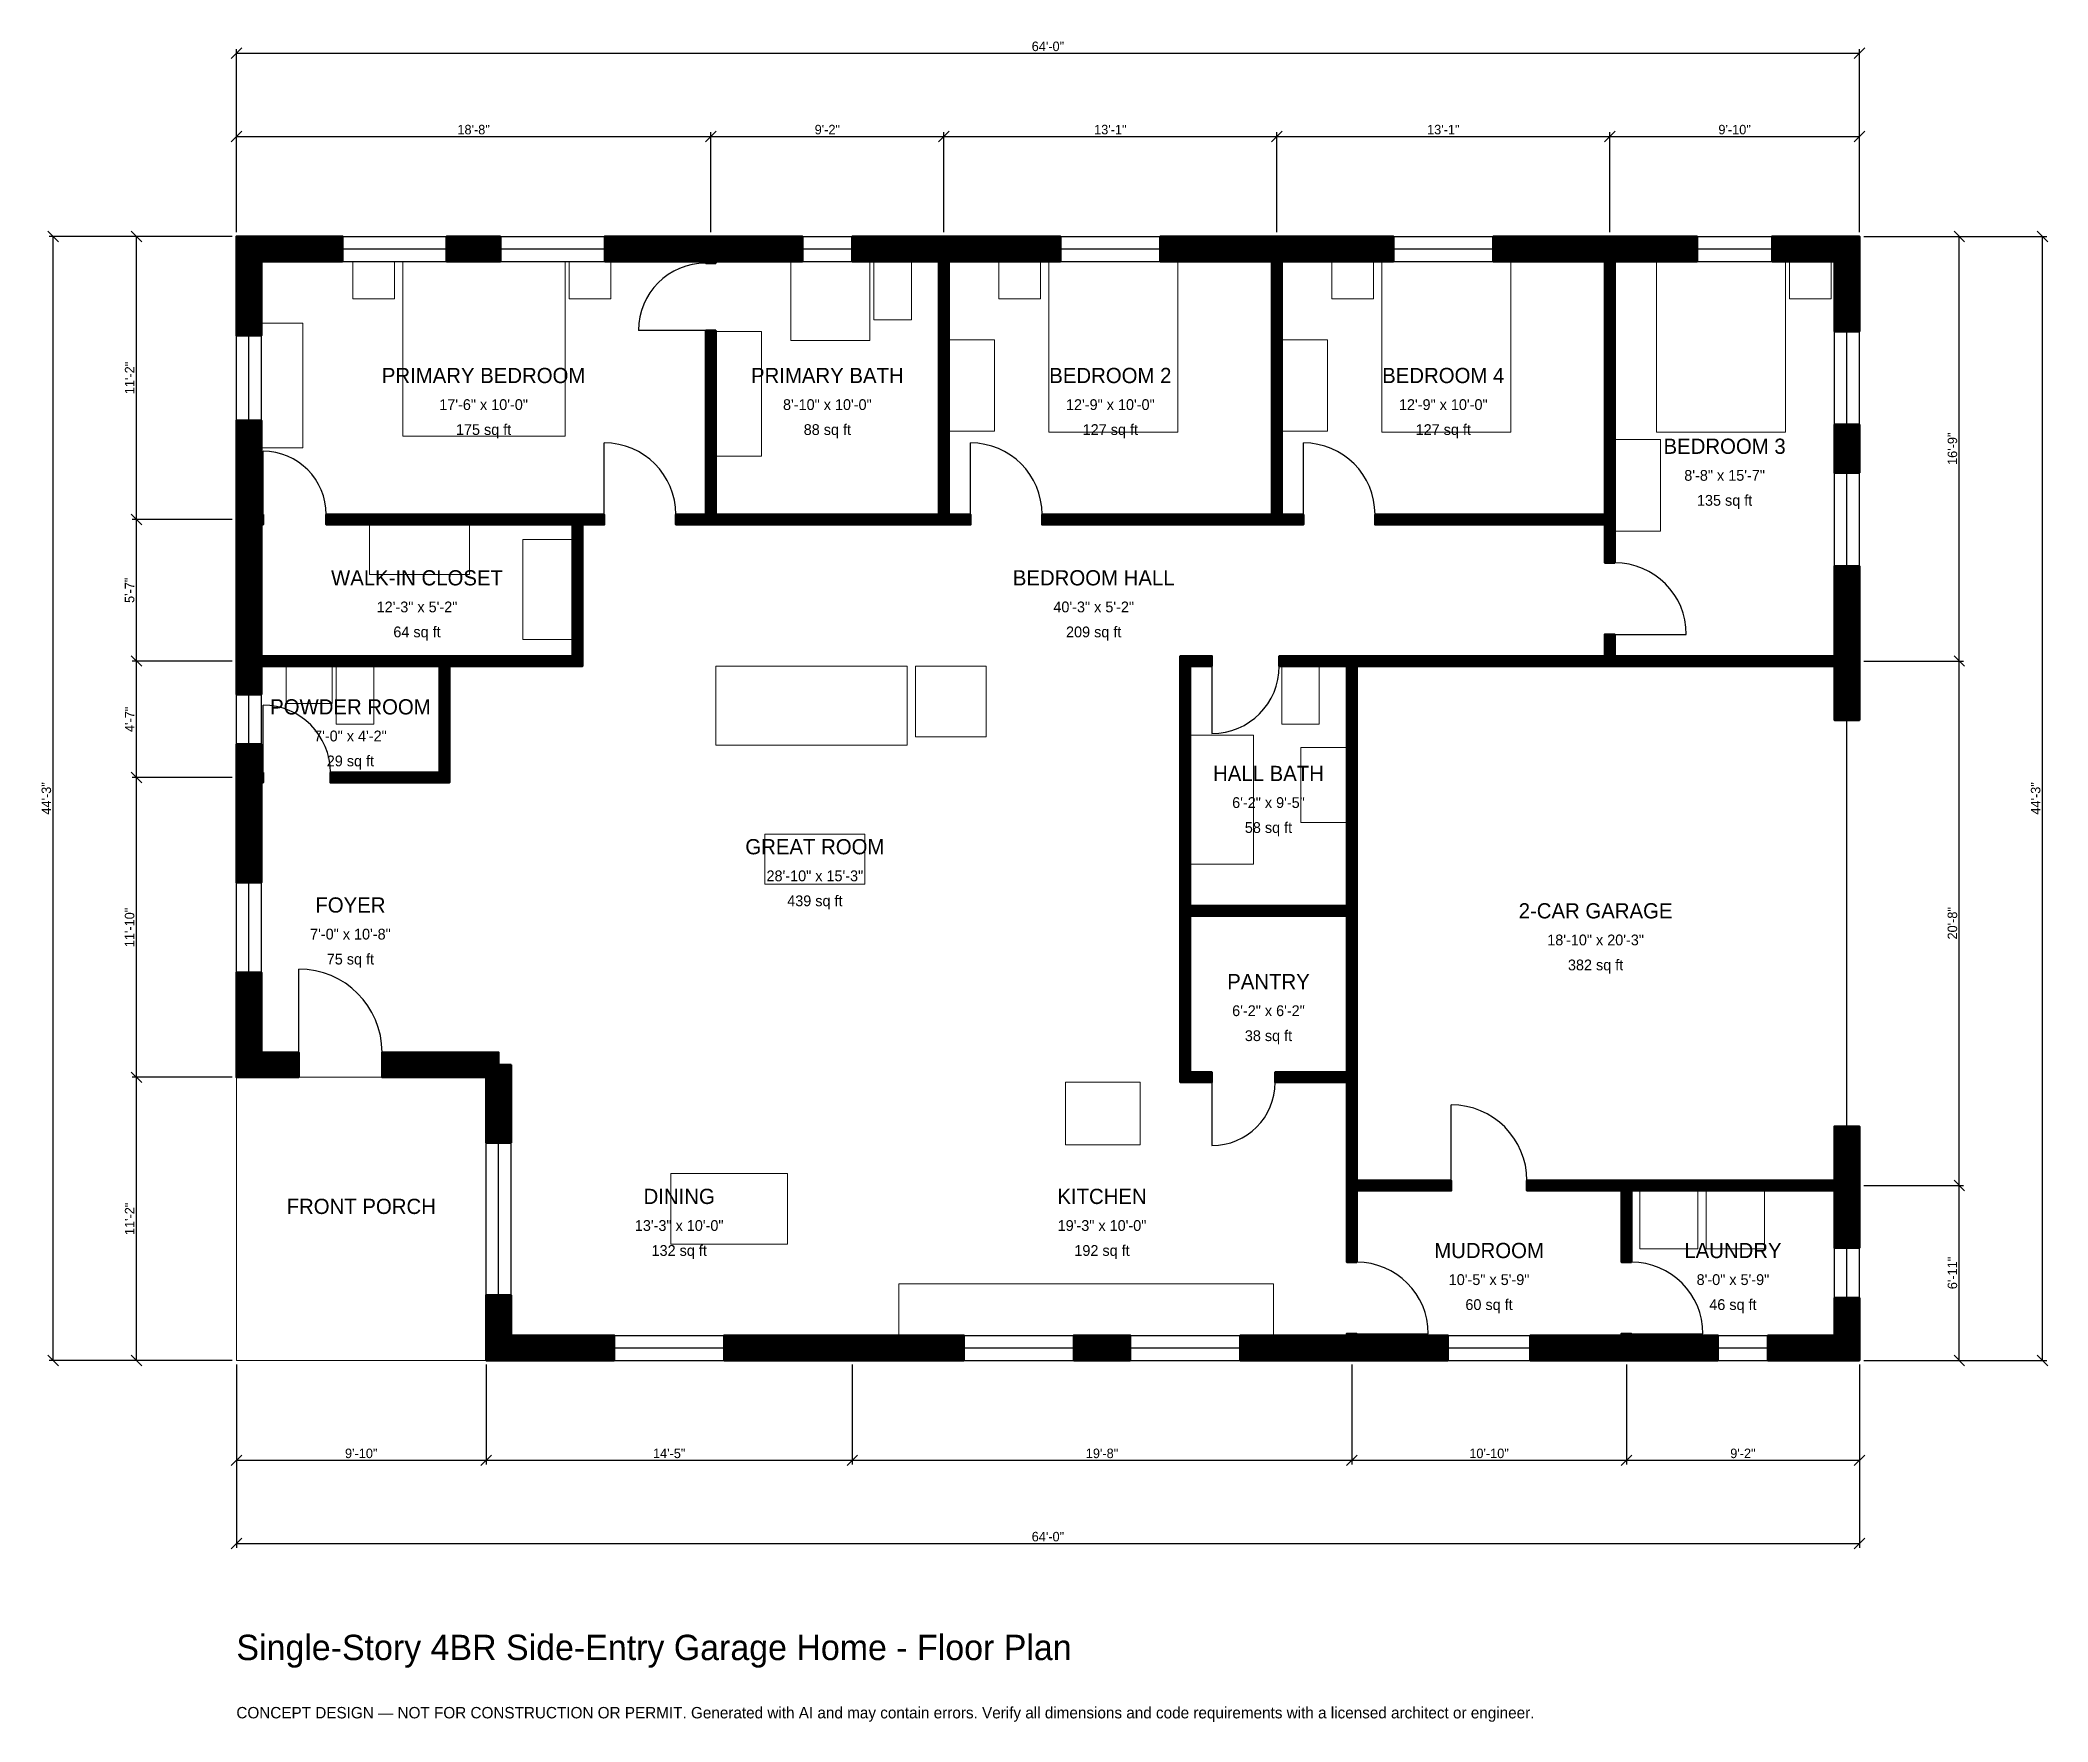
# Model space of a CAD drawing. Header units: inches. Extents: x -93 to 857, y -171 to 624.
import ezdxf
from ezdxf.enums import TextEntityAlignment as Align

# ---------------------------------------------------------------- set-up
doc = ezdxf.new("R2010")
doc.units = ezdxf.units.IN
doc.header["$MEASUREMENT"] = 0
doc.linetypes.add('DASHED', pattern=[0.6, 0.5, -0.1])
for name, color, linetype, lineweight in [('A-ANNO-DIMS', 1, 'Continuous', 13), ('A-ANNO-TEXT', 7, 'Continuous', 18), ('A-AREA-IDEN', 7, 'Continuous', 18), ('A-DOOR', 2, 'Continuous', 25), ('A-FLOR-FIXT', 9, 'Continuous', 13), ('A-FURN', 9, 'Continuous', 13), ('A-GLAZ', 4, 'Continuous', 25), ('A-SITE-PAVE', 8, 'Continuous', 13), ('A-WALL', 7, 'Continuous', 50), ('A-WALL-PATT', 8, 'Continuous', 13)]:
    doc.layers.add(name, color=color, linetype=linetype, lineweight=lineweight)
doc.dimstyles.new('PLAN', dxfattribs={"dimtxt": 4.5, "dimasz": 3, "dimexe": 2, "dimexo": 2, "dimgap": 1, "dimtad": 1, "dimdec": 0, "dimlunit": 4, "dimtsz": 2.5, "dimcen": 2.5, "dimclrd": 1, "dimclre": 1, "dimazin": 3, "dimtfac": 1, "dimtmove": 0, "dimatfit": 3})

msp = doc.modelspace()

# ---------------------------------------------------------------- hatches: boundary and pattern name
at = {"layer": 'A-WALL-PATT'}
h = msp.add_hatch(dxfattribs=at)
h.set_pattern_fill('ANSI31', color=8, scale=0.8)
h.paths.add_polyline_path([(118.1102, 0), (118.1102, 11.811), (118.1102, 11.811), (118.1102, 30.9055), (129.9213, 30.9055), (129.9213, 11.811), (178.7402, 11.811), (178.7402, 0), (129.9213, 0), (129.9213, 0), (118.1102, 0), (118.1102, 0), (118.1102, 0)])
h.paths.add_polyline_path([(118.1102, 133.8583), (104.3307, 133.8583), (92.5197, 133.8583), (68.8976, 133.8583), (68.8976, 145.6693), (92.5197, 145.6693), (104.3307, 145.6693), (124.0157, 145.6693), (124.0157, 139.7638), (129.9213, 139.7638), (129.9213, 102.9528), (118.1102, 102.9528), (118.1102, 133.8583)])
h.paths.add_polyline_path([(11.811, 133.8583), (11.811, 133.8582), (0, 133.8582), (0, 133.8583), (0, 133.8583), (0, 145.6693), (0, 145.6693), (0, 183.4646), (11.811, 183.4646), (11.811, 145.6693), (29.5276, 145.6693), (29.5276, 133.8583), (11.811, 133.8583)])
h.paths.add_polyline_path([(0, 269.685), (0, 273.2283), (0, 273.2283), (0, 277.9528), (0, 277.9528), (0, 281.4961), (0, 291.3386), (11.811, 291.3386), (11.811, 281.4961), (11.811, 277.9528), (12.5984, 277.9528), (12.5984, 273.2283), (11.811, 273.2283), (11.811, 269.685), (11.811, 225.9843), (0, 225.9843), (0, 269.685)])
h.paths.add_polyline_path([(0, 324.8031), (0, 328.3465), (0, 328.3465), (0, 333.0709), (0, 333.0709), (0, 336.6142), (0, 391.7323), (0, 395.2756), (0, 395.2756), (0, 400), (0, 400), (0, 403.5433), (0, 444.4882), (11.811, 444.4882), (11.811, 403.5433), (11.811, 400), (12.5984, 400), (12.5984, 395.2756), (11.811, 395.2756), (11.811, 391.7323), (11.811, 336.6142), (11.811, 333.0709), (96.063, 333.0709), (100.7874, 333.0709), (159.0551, 333.0709), (159.0551, 395.2756), (42.5197, 395.2756), (42.5197, 400), (159.0551, 400), (163.7795, 400), (174.0157, 400), (174.0157, 395.2756), (163.7795, 395.2756), (163.7795, 333.0709), (163.7795, 328.3465), (159.0551, 328.3465), (100.7874, 328.3465), (100.7874, 277.9528), (100.7874, 273.2283), (96.063, 273.2283), (44.4882, 273.2283), (44.4882, 277.9528), (96.063, 277.9528), (96.063, 328.3465), (11.811, 328.3465), (11.811, 324.8031), (11.811, 314.9606), (0, 314.9606), (0, 324.8031)])
h.paths.add_polyline_path([(0, 519.685), (0, 519.685), (0, 531.4961), (0, 531.4961), (0, 531.4961), (11.811, 531.4961), (11.811, 531.4961), (50.1969, 531.4961), (50.1969, 519.685), (11.811, 519.685), (11.811, 484.6457), (0, 484.6457), (0, 519.685)])
h.paths.add_polyline_path([(125, 531.4961), (125, 519.685), (99.4094, 519.685), (99.4094, 531.4961), (125, 531.4961)])
h.paths.add_polyline_path([(218.5039, 531.4961), (222.0472, 531.4961), (222.0472, 531.4961), (226.7717, 531.4961), (226.7717, 531.4961), (230.315, 531.4961), (267.7165, 531.4961), (267.7165, 519.685), (230.315, 519.685), (226.7717, 519.685), (226.7717, 518.8976), (222.0472, 518.8976), (222.0472, 519.685), (218.5039, 519.685), (174.2126, 519.685), (174.2126, 531.4961), (218.5039, 531.4961)])
h.paths.add_polyline_path([(328.7402, 531.4961), (332.2835, 531.4961), (332.2835, 531.4961), (337.0079, 531.4961), (337.0079, 531.4961), (340.5512, 531.4961), (389.7638, 531.4961), (389.7638, 519.685), (340.5512, 519.685), (337.0079, 519.685), (337.0079, 400), (347.2441, 400), (347.2441, 395.2756), (337.0079, 395.2756), (332.2835, 395.2756), (226.7717, 395.2756), (222.0472, 395.2756), (207.874, 395.2756), (207.874, 400), (222.0472, 400), (222.0472, 487.0079), (226.7717, 487.0079), (226.7717, 400), (332.2835, 400), (332.2835, 519.685), (328.7402, 519.685), (291.3386, 519.685), (291.3386, 531.4961), (328.7402, 531.4961)])
h.paths.add_polyline_path([(486.2205, 531.4961), (489.7638, 531.4961), (489.7638, 531.4961), (494.4882, 531.4961), (494.4882, 531.4961), (498.0315, 531.4961), (547.2441, 531.4961), (547.2441, 519.685), (498.0315, 519.685), (494.4882, 519.685), (494.4882, 400), (504.7244, 400), (504.7244, 395.2756), (494.4882, 395.2756), (489.7638, 395.2756), (381.1024, 395.2756), (381.1024, 400), (489.7638, 400), (489.7638, 519.685), (486.2205, 519.685), (437.0079, 519.685), (437.0079, 531.4961), (486.2205, 531.4961)])
h.paths.add_polyline_path([(643.7008, 531.4961), (647.2441, 531.4961), (647.2441, 531.4961), (651.9685, 531.4961), (651.9685, 531.4961), (655.5118, 531.4961), (690.9449, 531.4961), (690.9449, 519.685), (655.5118, 519.685), (651.9685, 519.685), (651.9685, 400), (651.9685, 395.2756), (651.9685, 377.1654), (647.2441, 377.1654), (647.2441, 395.2756), (538.5827, 395.2756), (538.5827, 400), (647.2441, 400), (647.2441, 519.685), (643.7008, 519.685), (594.4882, 519.685), (594.4882, 531.4961), (643.7008, 531.4961)])
h.paths.add_polyline_path([(755.9055, 531.4961), (755.9055, 531.4961), (767.7165, 531.4961), (767.7165, 531.4961), (767.7166, 531.4961), (767.7166, 519.685), (767.7165, 519.685), (767.7165, 486.6142), (755.9055, 486.6142), (755.9055, 519.685), (726.378, 519.685), (726.378, 531.4961), (755.9055, 531.4961)])
h.paths.add_polyline_path([(767.7165, 419.685), (755.9055, 419.685), (755.9055, 442.5197), (767.7165, 442.5197), (767.7165, 419.685)])
h.paths.add_polyline_path([(767.7165, 336.6142), (767.7165, 333.0709), (767.7166, 333.0709), (767.7166, 328.3465), (767.7165, 328.3465), (767.7165, 324.8031), (767.7165, 302.7559), (755.9055, 302.7559), (755.9055, 324.8031), (755.9055, 328.3465), (651.9685, 328.3465), (647.2441, 328.3465), (529.9213, 328.3465), (529.9213, 214.9606), (529.9213, 210.2362), (529.9213, 136.2205), (529.9213, 131.4961), (529.9213, 85.0394), (574.6063, 85.0394), (574.6063, 80.315), (529.9213, 80.315), (529.9213, 46.4567), (525.1968, 46.4567), (525.1968, 80.315), (525.1968, 85.0394), (525.1968, 131.4961), (491.3386, 131.4961), (491.3386, 136.2205), (525.1968, 136.2205), (525.1968, 210.2362), (451.1811, 210.2362), (451.1811, 136.2205), (461.4173, 136.2205), (461.4173, 131.4961), (451.1811, 131.4961), (446.4567, 131.4961), (446.4567, 136.2205), (446.4567, 210.2362), (446.4567, 214.9606), (446.4567, 328.3465), (446.4567, 333.0709), (451.1811, 333.0709), (461.4173, 333.0709), (461.4173, 328.3465), (451.1811, 328.3465), (451.1811, 214.9606), (525.1968, 214.9606), (525.1968, 328.3465), (493.3071, 328.3465), (493.3071, 333.0709), (525.1968, 333.0709), (529.9213, 333.0709), (647.2441, 333.0709), (647.2441, 343.3071), (651.9685, 343.3071), (651.9685, 333.0709), (755.9055, 333.0709), (755.9055, 336.6142), (755.9055, 375.5906), (767.7165, 375.5906), (767.7165, 336.6142)])
h.paths.add_polyline_path([(767.7165, 88.5827), (767.7165, 85.0394), (767.7166, 85.0394), (767.7166, 80.315), (767.7165, 80.315), (767.7165, 76.7717), (767.7165, 53.1496), (755.9055, 53.1496), (755.9055, 76.7717), (755.9055, 80.315), (659.8425, 80.315), (659.8425, 46.4567), (655.1181, 46.4567), (655.1181, 80.315), (610.4331, 80.315), (610.4331, 85.0394), (655.1181, 85.0394), (659.8425, 85.0394), (755.9055, 85.0394), (755.9055, 88.5827), (755.9055, 110.6299), (767.7165, 110.6299), (767.7165, 88.5827)])
h.paths.add_polyline_path([(767.7165, 11.811), (767.7166, 11.811), (767.7166, 0), (767.7165, 0), (767.7165, 0), (755.9055, 0), (755.9055, 0), (724.4094, 0), (724.4094, 11.811), (755.9055, 11.811), (755.9055, 29.5276), (767.7165, 29.5276), (767.7165, 11.811)])
h.paths.add_polyline_path([(663.3858, 0), (659.8425, 0), (659.8425, 0), (655.1181, 0), (655.1181, 0), (651.5748, 0), (612.0079, 0), (612.0079, 11.811), (651.5748, 11.811), (655.1181, 11.811), (655.1181, 12.5984), (659.8425, 12.5984), (659.8425, 11.811), (663.3858, 11.811), (700.7874, 11.811), (700.7874, 0), (663.3858, 0)])
h.paths.add_polyline_path([(533.4646, 0), (529.9213, 0), (529.9213, 0), (525.1968, 0), (525.1968, 0), (521.6535, 0), (474.8031, 0), (474.8031, 11.811), (521.6535, 11.811), (525.1968, 11.811), (525.1968, 12.5984), (529.9213, 12.5984), (529.9213, 11.811), (533.4646, 11.811), (573.0315, 11.811), (573.0315, 0), (533.4646, 0)])
h.paths.add_polyline_path([(396.063, 0), (396.063, 11.811), (422.8346, 11.811), (422.8346, 0), (396.063, 0)])
h.paths.add_polyline_path([(297.2441, 0), (285.4331, 0), (230.7087, 0), (230.7087, 11.811), (285.4331, 11.811), (297.2441, 11.811), (344.0945, 11.811), (344.0945, 0), (297.2441, 0)])

# ---------------------------------------------------------------- linework, layer by layer
at = {"layer": 'A-DOOR'}
for p, q in [((222.0472, 487.0079), (190.1575, 487.0079)), ((12.5984, 400), (12.5984, 429.9213)), ((174.0157, 400), (174.0157, 433.8583)), ((347.2441, 400), (347.2441, 433.8583)), ((504.7244, 400), (504.7244, 433.8583)), ((651.9685, 343.3071), (685.8268, 343.3071)), ((461.4173, 328.3465), (461.4173, 296.4567)), ((12.5984, 277.9528), (12.5984, 309.8425)), ((29.5276, 145.6693), (29.5276, 185.0394)), ((461.4173, 131.4961), (461.4173, 101.5748)), ((574.6063, 85.0394), (574.6063, 120.8661)), ((529.9213, 12.5984), (563.7795, 12.5984)), ((659.8425, 12.5984), (693.7008, 12.5984))]:
    msp.add_line(p, q, dxfattribs=at)
at = {"layer": 'A-DOOR', "linetype": 'DASHED'}
msp.add_line((761.811, 110.6299), (761.811, 302.7559), dxfattribs=at)
at = {"layer": 'A-DOOR'}
for centre, radius, start, end in [((222.0472, 487.0079), 31.8898, 90, 180), ((12.5984, 400), 29.9213, 0, 90), ((174.0157, 400), 33.8583, 0, 90), ((347.2441, 400), 33.8583, 0, 90), ((504.7244, 400), 33.8583, 0, 90), ((651.9685, 343.3071), 33.8583, 0, 90), ((461.4173, 328.3465), 31.8898, 270, 360), ((12.5984, 277.9528), 31.8898, 0, 90), ((29.5276, 145.6693), 39.3701, 0, 90), ((461.4173, 131.4961), 29.9213, 270, 360), ((574.6063, 85.0394), 35.8268, 0, 90), ((529.9213, 12.5984), 33.8583, 0, 90), ((659.8425, 12.5984), 33.8583, 0, 90)]:
    msp.add_arc(centre, radius, start, end, dxfattribs=at)
at = {"layer": 'A-FLOR-FIXT'}
for points in [[(262.2047, 482.2835), (299.6063, 482.2835), (299.6063, 519.685), (262.2047, 519.685)], [(301.5748, 492.126), (319.2913, 492.126), (319.2913, 519.685), (301.5748, 519.685)], [(226.7717, 427.5591), (248.4252, 427.5591), (248.4252, 486.6142), (226.7717, 486.6142)], [(23.622, 310.6299), (45.2756, 310.6299), (45.2756, 328.3465), (23.622, 328.3465)], [(47.2441, 300.7874), (64.9606, 300.7874), (64.9606, 328.3465), (47.2441, 328.3465)], [(494.4882, 300.7874), (512.2047, 300.7874), (512.2047, 328.3465), (494.4882, 328.3465)], [(451.1811, 234.6457), (481.1024, 234.6457), (481.1024, 295.6693), (451.1811, 295.6693)], [(503.5433, 254.3307), (525.1968, 254.3307), (525.1968, 289.7638), (503.5433, 289.7638)], [(313.3858, 11.811), (490.5512, 11.811), (490.5512, 36.2205), (313.3858, 36.2205)]]:
    msp.add_lwpolyline(points, close=True, dxfattribs=at)
at = {"layer": 'A-FURN'}
for points in [[(55.1181, 501.9685), (74.8031, 501.9685), (74.8031, 519.685), (55.1181, 519.685)], [(78.7402, 437.0079), (155.5118, 437.0079), (155.5118, 519.685), (78.7402, 519.685)], [(157.4803, 501.9685), (177.1654, 501.9685), (177.1654, 519.685), (157.4803, 519.685)], [(360.6299, 501.9685), (380.315, 501.9685), (380.315, 519.685), (360.6299, 519.685)], [(384.252, 438.9764), (445.2756, 438.9764), (445.2756, 519.685), (384.252, 519.685)], [(518.1102, 501.9685), (537.7953, 501.9685), (537.7953, 519.685), (518.1102, 519.685)], [(541.7323, 438.9764), (602.7559, 438.9764), (602.7559, 519.685), (541.7323, 519.685)], [(671.6535, 438.9764), (732.6772, 438.9764), (732.6772, 519.685), (671.6535, 519.685)], [(734.6457, 501.9685), (754.3307, 501.9685), (754.3307, 519.685), (734.6457, 519.685)], [(11.811, 431.4961), (31.4961, 431.4961), (31.4961, 490.5512), (11.811, 490.5512)], [(337.0079, 439.3701), (358.6614, 439.3701), (358.6614, 482.6772), (337.0079, 482.6772)], [(494.4882, 439.3701), (516.1417, 439.3701), (516.1417, 482.6772), (494.4882, 482.6772)], [(651.9685, 392.126), (673.622, 392.126), (673.622, 435.4331), (651.9685, 435.4331)], [(62.9921, 371.6535), (110.2362, 371.6535), (110.2362, 395.2756), (62.9921, 395.2756)], [(135.4331, 340.9449), (159.0551, 340.9449), (159.0551, 388.189), (135.4331, 388.189)], [(226.7717, 290.9449), (317.3228, 290.9449), (317.3228, 328.3465), (226.7717, 328.3465)], [(321.2598, 294.8819), (354.7244, 294.8819), (354.7244, 328.3465), (321.2598, 328.3465)], [(250, 225.1969), (297.2441, 225.1969), (297.2441, 248.8189), (250, 248.8189)], [(392.126, 101.9685), (427.5591, 101.9685), (427.5591, 131.4961), (392.126, 131.4961)], [(205.5118, 54.9213), (260.6299, 54.9213), (260.6299, 88.3858), (205.5118, 88.3858)], [(663.7795, 52.7559), (691.3386, 52.7559), (691.3386, 80.315), (663.7795, 80.315)], [(695.2756, 52.7559), (722.8346, 52.7559), (722.8346, 80.315), (695.2756, 80.315)]]:
    msp.add_lwpolyline(points, close=True, dxfattribs=at)
at = {"layer": 'A-GLAZ'}
for p, q in [((50.1969, 531.4961), (99.4094, 531.4961)), ((50.1969, 525.5906), (99.4094, 525.5906)), ((125, 531.4961), (174.2126, 531.4961)), ((125, 525.5906), (174.2126, 525.5906)), ((267.7165, 531.4961), (291.3386, 531.4961)), ((267.7165, 525.5906), (291.3386, 525.5906)), ((389.7638, 531.4961), (437.0079, 531.4961)), ((389.7638, 525.5906), (437.0079, 525.5906)), ((547.2441, 531.4961), (594.4882, 531.4961)), ((547.2441, 525.5906), (594.4882, 525.5906)), ((690.9449, 531.4961), (726.378, 531.4961)), ((690.9449, 525.5906), (726.378, 525.5906)), ((50.1969, 519.685), (99.4094, 519.685)), ((125, 519.685), (174.2126, 519.685)), ((267.7165, 519.685), (291.3386, 519.685)), ((389.7638, 519.685), (437.0079, 519.685)), ((547.2441, 519.685), (594.4882, 519.685)), ((690.9449, 519.685), (726.378, 519.685)), ((0, 444.4882), (0, 484.6457)), ((5.9055, 444.4882), (5.9055, 484.6457)), ((11.811, 444.4882), (11.811, 484.6457)), ((755.9055, 442.5197), (755.9055, 486.6142)), ((761.811, 442.5197), (761.811, 486.6142)), ((767.7165, 442.5197), (767.7165, 486.6142)), ((755.9055, 375.5906), (755.9055, 419.685)), ((761.811, 375.5906), (761.811, 419.685)), ((767.7165, 375.5906), (767.7165, 419.685)), ((0, 291.3386), (0, 314.9606)), ((5.9055, 291.3386), (5.9055, 314.9606)), ((11.811, 291.3386), (11.811, 314.9606)), ((0, 183.4646), (0, 225.9843)), ((5.9055, 183.4646), (5.9055, 225.9843)), ((11.811, 183.4646), (11.811, 225.9843)), ((118.1102, 30.9055), (118.1102, 102.9528)), ((124.0157, 30.9055), (124.0157, 102.9528)), ((129.9213, 30.9055), (129.9213, 102.9528)), ((755.9055, 29.5276), (755.9055, 53.1496)), ((761.811, 29.5276), (761.811, 53.1496)), ((767.7165, 29.5276), (767.7165, 53.1496)), ((178.7402, 11.811), (230.7087, 11.811)), ((344.0945, 11.811), (396.063, 11.811)), ((422.8346, 11.811), (474.8031, 11.811)), ((573.0315, 11.811), (612.0079, 11.811)), ((700.7874, 11.811), (724.4094, 11.811)), ((178.7402, 5.9055), (230.7087, 5.9055)), ((178.7402, 0), (230.7087, 0)), ((344.0945, 5.9055), (396.063, 5.9055)), ((344.0945, 0), (396.063, 0)), ((422.8346, 5.9055), (474.8031, 5.9055)), ((422.8346, 0), (474.8031, 0)), ((573.0315, 5.9055), (612.0079, 5.9055)), ((573.0315, 0), (612.0079, 0)), ((700.7874, 5.9055), (724.4094, 5.9055)), ((700.7874, 0), (724.4094, 0))]:
    msp.add_line(p, q, dxfattribs=at)
at = {"layer": 'A-SITE-PAVE', "linetype": 'DASHED'}
msp.add_lwpolyline([(0, 0), (118.1102, 0), (118.1102, 133.8583), (0, 133.8583)], close=True, dxfattribs=at)
at = {"layer": 'A-WALL'}
for points in [[(0, 519.685), (0, 519.685), (0, 531.4961), (0, 531.4961), (0, 531.4961), (11.811, 531.4961), (11.811, 531.4961), (50.1969, 531.4961), (50.1969, 519.685), (11.811, 519.685), (11.811, 484.6457), (0, 484.6457), (0, 519.685)], [(125, 531.4961), (125, 519.685), (99.4094, 519.685), (99.4094, 531.4961), (125, 531.4961)], [(218.5039, 531.4961), (222.0472, 531.4961), (222.0472, 531.4961), (226.7717, 531.4961), (226.7717, 531.4961), (230.315, 531.4961), (267.7165, 531.4961), (267.7165, 519.685), (230.315, 519.685), (226.7717, 519.685), (226.7717, 518.8976), (222.0472, 518.8976), (222.0472, 519.685), (218.5039, 519.685), (174.2126, 519.685), (174.2126, 531.4961), (218.5039, 531.4961)], [(328.7402, 531.4961), (332.2835, 531.4961), (332.2835, 531.4961), (337.0079, 531.4961), (337.0079, 531.4961), (340.5512, 531.4961), (389.7638, 531.4961), (389.7638, 519.685), (340.5512, 519.685), (337.0079, 519.685), (337.0079, 400), (347.2441, 400), (347.2441, 395.2756), (337.0079, 395.2756), (332.2835, 395.2756), (226.7717, 395.2756), (222.0472, 395.2756), (207.874, 395.2756), (207.874, 400), (222.0472, 400), (222.0472, 487.0079), (226.7717, 487.0079), (226.7717, 400), (332.2835, 400), (332.2835, 519.685), (328.7402, 519.685), (291.3386, 519.685), (291.3386, 531.4961), (328.7402, 531.4961)], [(486.2205, 531.4961), (489.7638, 531.4961), (489.7638, 531.4961), (494.4882, 531.4961), (494.4882, 531.4961), (498.0315, 531.4961), (547.2441, 531.4961), (547.2441, 519.685), (498.0315, 519.685), (494.4882, 519.685), (494.4882, 400), (504.7244, 400), (504.7244, 395.2756), (494.4882, 395.2756), (489.7638, 395.2756), (381.1024, 395.2756), (381.1024, 400), (489.7638, 400), (489.7638, 519.685), (486.2205, 519.685), (437.0079, 519.685), (437.0079, 531.4961), (486.2205, 531.4961)], [(643.7008, 531.4961), (647.2441, 531.4961), (647.2441, 531.4961), (651.9685, 531.4961), (651.9685, 531.4961), (655.5118, 531.4961), (690.9449, 531.4961), (690.9449, 519.685), (655.5118, 519.685), (651.9685, 519.685), (651.9685, 400), (651.9685, 395.2756), (651.9685, 377.1654), (647.2441, 377.1654), (647.2441, 395.2756), (538.5827, 395.2756), (538.5827, 400), (647.2441, 400), (647.2441, 519.685), (643.7008, 519.685), (594.4882, 519.685), (594.4882, 531.4961), (643.7008, 531.4961)], [(755.9055, 531.4961), (755.9055, 531.4961), (767.7165, 531.4961), (767.7165, 531.4961), (767.7166, 531.4961), (767.7166, 519.685), (767.7165, 519.685), (767.7165, 486.6142), (755.9055, 486.6142), (755.9055, 519.685), (726.378, 519.685), (726.378, 531.4961), (755.9055, 531.4961)], [(0, 324.8031), (0, 328.3465), (0, 328.3465), (0, 333.0709), (0, 333.0709), (0, 336.6142), (0, 391.7323), (0, 395.2756), (0, 395.2756), (0, 400), (0, 400), (0, 403.5433), (0, 444.4882), (11.811, 444.4882), (11.811, 403.5433), (11.811, 400), (12.5984, 400), (12.5984, 395.2756), (11.811, 395.2756), (11.811, 391.7323), (11.811, 336.6142), (11.811, 333.0709), (96.063, 333.0709), (100.7874, 333.0709), (159.0551, 333.0709), (159.0551, 395.2756), (42.5197, 395.2756), (42.5197, 400), (159.0551, 400), (163.7795, 400), (174.0157, 400), (174.0157, 395.2756), (163.7795, 395.2756), (163.7795, 333.0709), (163.7795, 328.3465), (159.0551, 328.3465), (100.7874, 328.3465), (100.7874, 277.9528), (100.7874, 273.2283), (96.063, 273.2283), (44.4882, 273.2283), (44.4882, 277.9528), (96.063, 277.9528), (96.063, 328.3465), (11.811, 328.3465), (11.811, 324.8031), (11.811, 314.9606), (0, 314.9606), (0, 324.8031)], [(767.7165, 419.685), (755.9055, 419.685), (755.9055, 442.5197), (767.7165, 442.5197), (767.7165, 419.685)], [(767.7165, 336.6142), (767.7165, 333.0709), (767.7166, 333.0709), (767.7166, 328.3465), (767.7165, 328.3465), (767.7165, 324.8031), (767.7165, 302.7559), (755.9055, 302.7559), (755.9055, 324.8031), (755.9055, 328.3465), (651.9685, 328.3465), (647.2441, 328.3465), (529.9213, 328.3465), (529.9213, 214.9606), (529.9213, 210.2362), (529.9213, 136.2205), (529.9213, 131.4961), (529.9213, 85.0394), (574.6063, 85.0394), (574.6063, 80.315), (529.9213, 80.315), (529.9213, 46.4567), (525.1968, 46.4567), (525.1968, 80.315), (525.1968, 85.0394), (525.1968, 131.4961), (491.3386, 131.4961), (491.3386, 136.2205), (525.1968, 136.2205), (525.1968, 210.2362), (451.1811, 210.2362), (451.1811, 136.2205), (461.4173, 136.2205), (461.4173, 131.4961), (451.1811, 131.4961), (446.4567, 131.4961), (446.4567, 136.2205), (446.4567, 210.2362), (446.4567, 214.9606), (446.4567, 328.3465), (446.4567, 333.0709), (451.1811, 333.0709), (461.4173, 333.0709), (461.4173, 328.3465), (451.1811, 328.3465), (451.1811, 214.9606), (525.1968, 214.9606), (525.1968, 328.3465), (493.3071, 328.3465), (493.3071, 333.0709), (525.1968, 333.0709), (529.9213, 333.0709), (647.2441, 333.0709), (647.2441, 343.3071), (651.9685, 343.3071), (651.9685, 333.0709), (755.9055, 333.0709), (755.9055, 336.6142), (755.9055, 375.5906), (767.7165, 375.5906), (767.7165, 336.6142)], [(0, 269.685), (0, 273.2283), (0, 273.2283), (0, 277.9528), (0, 277.9528), (0, 281.4961), (0, 291.3386), (11.811, 291.3386), (11.811, 281.4961), (11.811, 277.9528), (12.5984, 277.9528), (12.5984, 273.2283), (11.811, 273.2283), (11.811, 269.685), (11.811, 225.9843), (0, 225.9843), (0, 269.685)], [(11.811, 133.8583), (11.811, 133.8582), (0, 133.8582), (0, 133.8583), (0, 133.8583), (0, 145.6693), (0, 145.6693), (0, 183.4646), (11.811, 183.4646), (11.811, 145.6693), (29.5276, 145.6693), (29.5276, 133.8583), (11.811, 133.8583)], [(118.1102, 133.8583), (104.3307, 133.8583), (92.5197, 133.8583), (68.8976, 133.8583), (68.8976, 145.6693), (92.5197, 145.6693), (104.3307, 145.6693), (124.0157, 145.6693), (124.0157, 139.7638), (129.9213, 139.7638), (129.9213, 102.9528), (118.1102, 102.9528), (118.1102, 133.8583)], [(767.7165, 88.5827), (767.7165, 85.0394), (767.7166, 85.0394), (767.7166, 80.315), (767.7165, 80.315), (767.7165, 76.7717), (767.7165, 53.1496), (755.9055, 53.1496), (755.9055, 76.7717), (755.9055, 80.315), (659.8425, 80.315), (659.8425, 46.4567), (655.1181, 46.4567), (655.1181, 80.315), (610.4331, 80.315), (610.4331, 85.0394), (655.1181, 85.0394), (659.8425, 85.0394), (755.9055, 85.0394), (755.9055, 88.5827), (755.9055, 110.6299), (767.7165, 110.6299), (767.7165, 88.5827)], [(118.1102, 0), (118.1102, 11.811), (118.1102, 11.811), (118.1102, 30.9055), (129.9213, 30.9055), (129.9213, 11.811), (178.7402, 11.811), (178.7402, 0), (129.9213, 0), (129.9213, 0), (118.1102, 0), (118.1102, 0), (118.1102, 0)], [(767.7165, 11.811), (767.7166, 11.811), (767.7166, 0), (767.7165, 0), (767.7165, 0), (755.9055, 0), (755.9055, 0), (724.4094, 0), (724.4094, 11.811), (755.9055, 11.811), (755.9055, 29.5276), (767.7165, 29.5276), (767.7165, 11.811)], [(297.2441, 0), (285.4331, 0), (230.7087, 0), (230.7087, 11.811), (285.4331, 11.811), (297.2441, 11.811), (344.0945, 11.811), (344.0945, 0), (297.2441, 0)], [(396.063, 0), (396.063, 11.811), (422.8346, 11.811), (422.8346, 0), (396.063, 0)], [(533.4646, 0), (529.9213, 0), (529.9213, 0), (525.1968, 0), (525.1968, 0), (521.6535, 0), (474.8031, 0), (474.8031, 11.811), (521.6535, 11.811), (525.1968, 11.811), (525.1968, 12.5984), (529.9213, 12.5984), (529.9213, 11.811), (533.4646, 11.811), (573.0315, 11.811), (573.0315, 0), (533.4646, 0)], [(663.3858, 0), (659.8425, 0), (659.8425, 0), (655.1181, 0), (655.1181, 0), (651.5748, 0), (612.0079, 0), (612.0079, 11.811), (651.5748, 11.811), (655.1181, 11.811), (655.1181, 12.5984), (659.8425, 12.5984), (659.8425, 11.811), (663.3858, 11.811), (700.7874, 11.811), (700.7874, 0), (663.3858, 0)]]:
    msp.add_lwpolyline(points, close=True, dxfattribs=at)

# ---------------------------------------------------------------- texts
at = {"layer": 'A-ANNO-TEXT'}
for s, height, p in [('Single-Story 4BR Side-Entry Garage Home - Floor Plan', 12, (0, -141.7323)), ('CONCEPT DESIGN — NOT FOR CONSTRUCTION OR PERMIT. Generated with AI and may contain errors. Verify all dimensions and code requirements with a licensed architect or engineer.', 5.4, (0, -169.2913))]:
    msp.add_text(s, height=height, dxfattribs=at).set_placement(p)
at = {"layer": 'A-AREA-IDEN'}
for s, height, p in [('PRIMARY BEDROOM', 7.2, (116.9291, 465.748)), ('PRIMARY BATH', 7.2, (279.5276, 465.748)), ('BEDROOM 2', 7.2, (413.3858, 465.748)), ('BEDROOM 4', 7.2, (570.8661, 465.748)), ('17\'-6" x 10\'-0"', 5.1, (116.9291, 451.9685)), ('8\'-10" x 10\'-0"', 5.1, (279.5276, 451.9685)), ('12\'-9" x 10\'-0"', 5.1, (413.3858, 451.9685)), ('12\'-9" x 10\'-0"', 5.1, (570.8661, 451.9685)), ('175 sq ft', 5.1, (116.9291, 440.1575)), ('88 sq ft', 5.1, (279.5276, 440.1575)), ('127 sq ft', 5.1, (413.3858, 440.1575)), ('127 sq ft', 5.1, (570.8661, 440.1575)), ('BEDROOM 3', 7.2, (703.937, 432.2835)), ('8\'-8" x 15\'-7"', 5.1, (703.937, 418.5039)), ('135 sq ft', 5.1, (703.937, 406.6929)), ('WALK-IN CLOSET', 7.2, (85.4331, 370.0787)), ('BEDROOM HALL', 7.2, (405.5118, 370.0787)), ('12\'-3" x 5\'-2"', 5.1, (85.4331, 356.2992)), ('40\'-3" x 5\'-2"', 5.1, (405.5118, 356.2992)), ('64 sq ft', 5.1, (85.4331, 344.4882)), ('209 sq ft', 5.1, (405.5118, 344.4882)), ('POWDER ROOM', 7.2, (53.937, 309.0551)), ('7\'-0" x 4\'-2"', 5.1, (53.937, 295.2756)), ('29 sq ft', 5.1, (53.937, 283.4646)), ('HALL BATH', 7.2, (488.189, 277.5591)), ('6\'-2" x 9\'-5"', 5.1, (488.189, 263.7795)), ('58 sq ft', 5.1, (488.189, 251.9685)), ('GREAT ROOM', 7.2, (273.622, 242.9134)), ('28\'-10" x 15\'-3"', 5.1, (273.622, 229.1339)), ('FOYER', 7.2, (53.937, 215.3543)), ('439 sq ft', 5.1, (273.622, 217.3228)), ('2-CAR GARAGE', 7.2, (642.9134, 212.5984)), ('7\'-0" x 10\'-8"', 5.1, (53.937, 201.5748)), ('18\'-10" x 20\'-3"', 5.1, (642.9134, 198.8189)), ('75 sq ft', 5.1, (53.937, 189.7638)), ('PANTRY', 7.2, (488.189, 179.1339)), ('382 sq ft', 5.1, (642.9134, 187.0079)), ('6\'-2" x 6\'-2"', 5.1, (488.189, 165.3543)), ('38 sq ft', 5.1, (488.189, 153.5433)), ('FRONT PORCH', 7.2, (59.0551, 72.8346)), ('DINING', 7.2, (209.4488, 77.5591)), ('KITCHEN', 7.2, (409.4488, 77.5591)), ('13\'-3" x 10\'-0"', 5.1, (209.4488, 63.7795)), ('19\'-3" x 10\'-0"', 5.1, (409.4488, 63.7795)), ('132 sq ft', 5.1, (209.4488, 51.9685)), ('192 sq ft', 5.1, (409.4488, 51.9685)), ('MUDROOM', 7.2, (592.5197, 51.9685)), ('LAUNDRY', 7.2, (707.874, 51.9685)), ('10\'-5" x 5\'-9"', 5.1, (592.5197, 38.189)), ('8\'-0" x 5\'-9"', 5.1, (707.874, 38.189)), ('60 sq ft', 5.1, (592.5197, 26.378)), ('46 sq ft', 5.1, (707.874, 26.378))]:
    msp.add_text(s, height=height, dxfattribs=at).set_placement(p, align=Align.MIDDLE_CENTER)

# ---------------------------------------------------------------- dimensions: what is measured, and where the dimension line sits
at = {"layer": 'A-ANNO-DIMS'}
for base, p1, p2, text in [((0, 618.1102), (0, 531.4961), (767.7165, 531.4961), '64\'-0"'), ((0, 578.7402), (0, 531.4961), (224.4094, 531.4961), '18\'-8"'), ((224.4094, 578.7402), (224.4094, 531.4961), (334.6457, 531.4961), '9\'-2"'), ((334.6457, 578.7402), (334.6457, 531.4961), (492.126, 531.4961), '13\'-1"'), ((492.126, 578.7402), (492.126, 531.4961), (649.6063, 531.4961), '13\'-1"'), ((649.6063, 578.7402), (649.6063, 531.4961), (767.7165, 531.4961), '9\'-10"'), ((0, -47.2441), (0, 0), (118.1102, 0), '9\'-10"'), ((0, -86.6142), (0, 0), (767.7165, 0), '64\'-0"'), ((118.1102, -47.2441), (118.1102, 0), (291.3386, 0), '14\'-5"'), ((291.3386, -47.2441), (291.3386, 0), (527.5591, 0), '19\'-8"'), ((527.5591, -47.2441), (527.5591, 0), (657.4803, 0), '10\'-10"'), ((657.4803, -47.2441), (657.4803, 0), (767.7165, 0), '9\'-2"')]:
    msp.add_linear_dim(base=base, p1=p1, p2=p2, text=text, dimstyle='PLAN', dxfattribs=at).render()
for base, p1, p2, text in [((-86.6142, 0), (0, 0), (0, 531.4961), '44\'-3"'), ((-47.2441, 397.6378), (0, 397.6378), (0, 531.4961), '11\'-2"'), ((814.9606, 330.7087), (767.7165, 330.7087), (767.7165, 531.4961), '16\'-9"'), ((854.3307, 0), (767.7165, 0), (767.7165, 531.4961), '44\'-3"'), ((-47.2441, 330.7087), (0, 330.7087), (0, 397.6378), '5\'-7"'), ((-47.2441, 275.5906), (0, 275.5906), (0, 330.7087), '4\'-7"'), ((814.9606, 82.6772), (767.7165, 82.6772), (767.7165, 330.7087), '20\'-8"'), ((-47.2441, 133.8583), (0, 133.8583), (0, 275.5906), '11\'-10"'), ((-47.2441, 0), (0, 0), (0, 133.8583), '11\'-2"'), ((814.9606, 0), (767.7165, 0), (767.7165, 82.6772), '6\'-11"')]:
    msp.add_linear_dim(base=base, p1=p1, p2=p2, angle=90, text=text, dimstyle='PLAN', dxfattribs=at).render()

doc.saveas('drawing.dxf')
